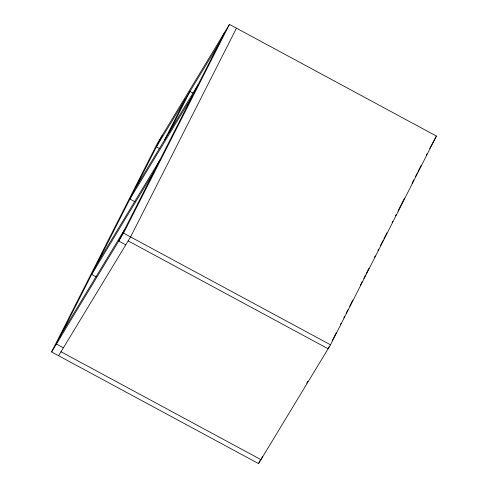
<?xml version="1.0" encoding="UTF-8"?>
<svg xmlns="http://www.w3.org/2000/svg" width="488" height="488" viewBox="0 0 488 488"><rect width="100%" height="100%" fill="white"/><g stroke="black" fill="none" stroke-linecap="round" stroke-linejoin="round"><path stroke-width="0.73" d="M51.582 351.933L157.484 143.185L229.451 24.4L436.418 136.067L330.516 344.815L258.548 463.6L51.582 351.933L123.549 233.148L229.451 24.4M162.284 135.267L56.382 344.016L63.397 347.798M164.596 139.94L185.19 99.351M169.391 132.022L189.984 91.433L193.175 93.153M224.657 32.318L118.749 241.066L125.77 244.854M236.473 28.188L130.564 236.936L58.597 355.721M258.548 463.6L260.616 459.519M262.581 456.42L260.946 459.641L60.994 351.756M329.424 346.199L328.113 348.774L128.167 240.895M332.09 340.935L336.232 332.779M340.368 324.624L341.057 323.263M343.82 317.822L344.51 316.462M346.23 313.064L347.956 309.666M349.683 306.263L352.787 300.144M360.376 285.193L362.096 281.789M363.822 278.392L365.549 274.994M366.238 273.634L368.995 268.193M374.516 257.316L375.205 255.956M377.962 250.521L378.651 249.161M380.378 245.763L383.135 240.322M383.824 238.961L386.929 232.843M392.102 222.644L392.791 221.284M395.555 215.849L396.244 214.488M397.97 211.09L404.522 198.171M412.11 183.214L413.83 179.816M415.556 176.418L417.283 173.02M417.972 171.66L421.077 165.542M426.25 155.343L426.939 153.982M429.696 148.541L436.418 136.067M218.77 43.914L156.398 146.864L159.588 148.584M135.81 187.453L198.183 84.503M192.296 96.106L129.924 199.049L135.03 201.8M97.563 262.837L159.936 159.887M154.055 171.483L91.683 274.433L96.148 276.842M62.263 332.42L124.635 229.47M306.702 383.171L307.879 381.226M123.549 233.148L330.516 344.815"/></g></svg>
